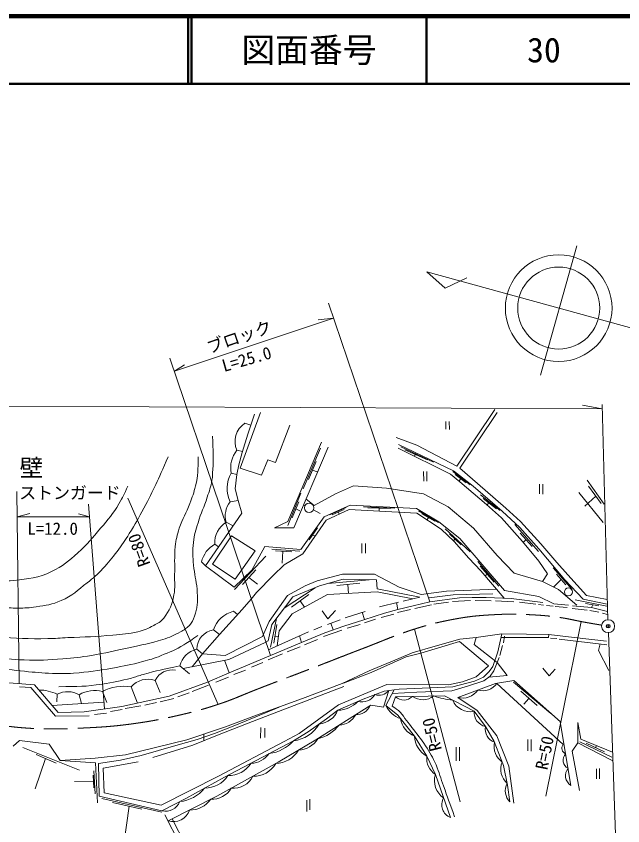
# Model space of a CAD drawing. Units: millimetres, scale not verified. Extents: x 40000 to 680000, y 20000 to 380000.
# Drawn here: x 483317 to 573038, y 260185 to 380000 of the extents above; entities that cross this region are included whole.
import ezdxf
from ezdxf.enums import TextEntityAlignment as Align

# ---------------------------------------------------------------- set-up
doc = ezdxf.new("R2010")
doc.units = ezdxf.units.MM
doc.header["$LTSCALE"] = 1000
doc.header["$PDMODE"] = 32
doc.header["$PDSIZE"] = 500
doc.linetypes.add('CHAIN', pattern=[18.5, 12, -1.5, 3.5, -1.5])
for name, color, linetype, lineweight in [('M-BMK', 2, 'CHAIN', 13), ('M-TTL', 2, 'Continuous', 140), ('M-TTL-LINE', 7, 'Continuous', 50), ('M-TTL-TXT', 7, 'Continuous', 13), ('M-WORK', 1, 'Continuous', 13)]:
    doc.layers.add(name, color=color, linetype=linetype, lineweight=lineweight)
doc.layers.add('M-OTRS', color=6, linetype='Continuous')
doc.styles.add('ＭＳ ゴシック', font='')
doc.styles.get('ＭＳ ゴシック').set_extended_font_data('MS Gothic')

msp = doc.modelspace()

# ---------------------------------------------------------------- linework, layer by layer
at = {"layer": 'M-BMK'}
msp.add_open_spline([(473999, 275810), (475290, 275811), (475672, 275806), (476739, 275712), (477900, 275609), (478536, 275426), (479691, 275267), (481461, 275024), (482448, 274834), (484230, 274696), (485536, 274594), (486269, 274560), (487579, 274537), (489445, 274505), (490492, 274527), (492356, 274616), (495596, 274771), (497420, 274849), (500633, 275295), (503293, 275664), (504776, 275948), (507394, 276549), (509676, 277073), (510947, 277419), (513171, 278152), (515609, 278955), (516902, 279608), (519297, 280532), (522589, 281802), (524441, 282492), (527733, 283762), (530450, 284811), (531964, 285418), (534684, 286460), (537628, 287588), (539234, 288347), (542239, 289301), (544324, 289963), (545519, 290264), (547667, 290682), (549990, 291135), (551319, 291278), (553682, 291412), (555984, 291542), (557283, 291535), (559586, 291412), (561290, 291321), (562247, 291242), (563935, 290984), (565248, 290782), (565967, 290574), (567275, 290338), (568308, 290152), (568639, 290095), (569924, 289882)], degree=3, knots=[0, 0, 0, 0, 1, 1, 1, 2, 2, 2, 3, 3, 3, 4, 4, 4, 5, 5, 5, 6, 6, 6, 7, 7, 7, 8, 8, 8, 9, 9, 9, 10, 10, 10, 11, 11, 11, 12, 12, 12, 13, 13, 13, 14, 14, 14, 15, 15, 15, 16, 16, 16, 17, 17, 17, 18, 18, 18, 18], dxfattribs=at)
at = {"layer": 'M-OTRS'}
msp.add_point((570871, 289732), dxfattribs=at)
at = {"layer": 'M-TTL'}
msp.add_line((680000, 380000), (40000, 380000), dxfattribs=at)
at = {"layer": 'M-TTL-LINE'}
for p, q in [((508747, 380000), (508747, 370000)), ((509247, 380000), (509247, 370000)), ((543997, 380000), (543997, 370000)), ((40000, 370000), (680000, 370000))]:
    msp.add_line(p, q, dxfattribs=at)
at = {"layer": 'M-WORK'}
for p, q in [((566224, 346002), (560868, 326862)), ((544475, 293340), (529495, 337543)), ((530256, 335297), (506713, 327450)), ((530256, 335297), (527980, 335065)), ((520926, 285393), (506052, 329405)), ((506713, 327450), (508225, 328427)), ((411828, 322627), (569985, 321883)), ((569985, 321883), (567077, 322431)), ((569967, 322554), (570801, 290689)), ((546883, 320007), (546876, 318906)), ((547362, 320021), (547405, 318843)), ((517122, 319749), (518032, 319498)), ((515963, 315765), (516787, 315591)), ((528345, 316063), (525742, 310047)), ((540190, 316289), (545052, 313993)), ((540802, 315845), (544160, 314336)), ((542334, 315156), (542219, 314861)), ((527678, 314079), (526552, 311412)), ((527152, 312832), (527812, 312570)), ((515106, 312385), (515958, 312160)), ((543581, 312640), (543595, 311209)), ((544047, 312626), (544061, 311180)), ((547915, 312629), (550440, 310668)), ((548267, 312199), (549876, 310937)), ((549084, 311558), (548806, 311189)), ((560702, 310737), (560709, 309319)), ((561217, 310751), (561217, 309283)), ((567748, 311358), (570266, 307779)), ((567981, 310446), (569838, 307874)), ((483780, 281234), (483400, 309651)), ((525411, 309406), (523514, 304629)), ((551995, 309170), (554894, 306842)), ((566526, 309487), (570148, 305059)), ((499851, 308663), (513171, 278152)), ((514956, 308110), (516146, 308344)), ((525141, 308128), (524125, 305769)), ((552386, 308641), (554344, 307086)), ((553234, 307968), (552963, 307683)), ((569053, 308961), (567433, 307470)), ((494006, 307776), (496398, 277476)), ((524687, 307073), (525289, 306806)), ((526025, 307585), (525812, 307663)), ((527280, 306930), (528266, 306395)), ((529705, 306188), (532103, 307274)), ((530055, 306192), (531825, 306996)), ((534677, 307384), (539333, 307216)), ((535324, 307262), (538690, 307124)), ((537006, 307193), (536993, 306760)), ((542842, 306777), (545763, 305063)), ((483450, 305915), (485309, 306391)), ((483450, 305915), (494152, 305931)), ((494152, 305931), (492522, 306343)), ((530971, 306608), (531086, 306323)), ((543308, 306360), (545212, 305246)), ((544297, 305782), (544065, 305479)), ((514378, 305105), (515412, 304601)), ((557060, 304764), (560563, 300775)), ((526631, 302490), (527869, 304287)), ((527156, 303252), (527526, 303041)), ((546780, 304153), (550462, 300746)), ((547394, 303381), (549108, 301783)), ((557864, 303484), (559610, 301537)), ((534431, 301979), (534438, 300540)), ((534975, 301965), (535003, 300526)), ((548209, 302622), (547983, 302370)), ((558720, 302530), (558301, 302132)), ((512702, 301867), (513253, 301463)), ((521111, 301137), (525269, 300851)), ((521682, 300898), (524110, 300724)), ((522756, 300821), (522634, 299057)), ((515626, 295175), (520261, 300074)), ((510713, 299236), (511337, 298679)), ((551593, 299313), (554684, 295640)), ((551965, 298614), (553997, 296233)), ((562721, 298372), (565525, 295152)), ((516780, 295873), (518748, 298074)), ((552986, 297417), (552690, 297163)), ((563218, 297427), (564626, 295829)), ((517743, 296950), (519002, 295926)), ((529423, 296046), (535534, 296594)), ((530729, 295761), (534136, 296089)), ((563900, 296653), (562774, 295523)), ((522941, 292371), (527518, 295426)), ((532352, 295917), (532484, 294576)), ((524047, 292560), (526602, 294417)), ((540561, 293430), (543014, 294021)), ((525317, 293483), (525961, 292561)), ((537069, 292573), (539873, 293293)), ((539551, 293210), (539777, 292208)), ((542262, 292350), (544731, 292900)), ((545070, 293006), (547271, 293274)), ((547863, 293380), (550501, 293542)), ((551219, 293533), (553561, 293477)), ((554217, 293491), (556940, 293321)), ((557781, 293286), (560158, 292997)), ((560581, 292919), (561294, 292835)), ((561766, 292785), (562733, 292665)), ((563029, 292623), (564799, 292482)), ((565547, 292362), (567755, 292094)), ((567518, 293101), (569517, 292752)), ((568623, 292908), (568428, 292470)), ((515477, 291929), (516057, 291454)), ((531975, 290939), (534916, 291912)), ((534510, 291778), (534847, 290713)), ((537296, 291020), (539163, 291523)), ((539699, 291767), (541632, 292176)), ((568178, 292038), (569511, 291798)), ((570019, 291664), (570788, 291452)), ((520952, 286624), (521806, 290884)), ((521412, 287227), (521857, 289973)), ((529350, 289965), (531234, 290664)), ((529860, 290154), (530175, 289179)), ((532288, 289450), (534192, 289990)), ((534827, 290228), (536462, 290783)), ((561676, 264578), (566876, 290416)), ((512479, 289178), (513369, 288475)), ((520629, 286228), (526565, 288910)), ((527340, 289193), (528504, 289658)), ((528791, 288191), (531500, 289133)), ((548970, 263727), (542239, 289301)), ((570925, 288775), (572233, 251738)), ((521576, 288239), (522092, 288187)), ((525209, 288297), (525502, 287308)), ((525952, 286961), (527881, 287778)), ((555378, 287285), (555547, 288258)), ((562350, 287978), (563274, 287894)), ((563613, 287830), (570691, 286987)), ((523391, 285951), (525306, 286691)), ((554870, 285380), (555261, 286862)), ((510014, 286322), (510893, 285618)), ((520608, 284734), (522724, 285623)), ((514144, 284685), (514800, 282806)), ((518111, 283665), (519814, 284332)), ((507523, 283862), (508941, 282666)), ((515508, 282554), (517233, 283242)), ((503879, 281705), (504619, 279903)), ((512863, 281465), (514714, 282205)), ((500324, 280753), (501269, 278359)), ((509350, 280068), (511762, 280978)), ((564218, 272204), (554431, 281263)), ((556877, 281421), (562418, 276801)), ((489376, 279656), (489343, 278517)), ((492642, 279578), (492968, 278263)), ((496070, 280038), (496719, 278424)), ((507223, 279296), (508895, 279867)), ((538935, 277915), (539427, 279272)), ((539427, 279272), (546645, 279442)), ((546645, 279442), (551044, 277127)), ((557941, 280088), (560385, 277977)), ((488609, 277988), (496264, 278498)), ((502335, 278047), (504081, 278438)), ((504599, 278534), (506610, 279031)), ((559150, 279044), (558385, 278184)), ((494908, 276663), (496686, 276869)), ((497269, 277077), (498994, 277384)), ((499436, 277529), (501742, 277941)), ((551044, 277127), (552726, 274863)), ((565359, 266172), (563793, 275578)), ((519497, 274743), (519465, 273156)), ((520084, 274648), (520084, 273267)), ((552726, 274863), (554017, 272662)), ((511090, 272783), (511093, 273778)), ((558970, 272959), (558970, 271273)), ((559499, 272959), (559506, 271217)), ((571466, 269840), (566372, 272459)), ((571419, 270340), (566705, 272601)), ((570329, 271125), (567610, 272395)), ((568996, 271748), (569147, 272080)), ((484295, 271781), (492659, 268400)), ((548391, 271804), (548412, 269815)), ((548888, 271847), (548888, 269815)), ((487631, 270133), (486120, 265655)), ((486247, 270733), (489247, 269432)), ((569156, 268637), (569156, 267145)), ((569590, 268658), (569590, 267135)), ((494723, 267669), (494787, 265828)), ((494818, 268314), (494998, 264939)), ((494754, 266771), (491940, 266748)), ((495982, 264248), (504838, 262185)), ((497538, 263635), (501918, 262640)), ((526294, 263995), (526294, 262313)), ((526739, 264107), (526739, 262535)), ((500018, 263072), (499085, 256197)), ((510578, 251539), (505316, 261821)), ((511346, 251689), (506383, 261214))]:
    msp.add_line(p, q, dxfattribs=at)
for points in [[(575465, 333543), (544072, 342177), (546754, 339765), (549976, 341288)], [(519456, 321332), (516432, 313118), (519575, 312071), (520551, 314356), (521670, 313952), (523812, 319499)], [(539515, 317653), (542583, 316500), (548477, 313400), (554118, 321805)], [(554437, 321374), (548920, 313097), (552681, 309867), (555753, 307201), (557885, 305241), (560905, 301914), (563299, 299174), (564891, 297344), (567647, 294261), (570723, 293682)], [(518565, 321088), (517573, 318128), (516732, 315414), (516260, 313589), (515958, 312160), (515688, 310033), (516146, 308344), (516693, 306463), (511337, 298679), (515566, 295502), (518185, 298004), (520090, 301496), (525407, 301051), (528886, 305928), (532695, 307642), (542504, 307134), (545809, 305174), (548927, 302698), (555546, 295032), (560617, 294104), (562831, 293056), (565021, 292818)], [(521498, 304258), (523473, 305234), (528449, 316971)], [(570741, 292984), (567197, 293716), (564455, 296573), (560614, 301159), (557789, 304350), (555210, 306749), (550893, 310441), (547981, 312700), (539844, 316636)], [(529473, 316233), (524378, 304305), (521574, 304296)], [(526181, 308526), (527365, 307610), (530539, 309324), (533205, 310488), (538075, 310142), (543556, 309295), (547196, 307412), (550979, 304248), (554439, 300201), (556947, 297566), (561185, 296329), (561903, 297455), (560597, 299364), (558201, 302252), (555074, 305756), (552884, 307756), (548956, 311065), (547575, 312208), (539790, 316064)], [(509337, 283732), (510893, 285618), (513369, 288475), (516719, 292188), (518052, 293712), (518874, 294709), (521349, 297241), (522947, 298813), (525698, 300421), (529177, 305407), (532589, 306978), (537065, 306756), (542588, 306470), (546159, 304074), (548079, 302280), (550269, 299805), (552044, 297917), (555504, 293878)], [(510893, 285618), (514240, 285405), (519763, 288190), (520742, 290406), (523440, 294263), (526075, 295675), (527853, 296437), (531598, 297405), (536296, 297405), (539978, 295516), (543232, 294405), (546946, 294913), (554370, 295203)], [(520130, 287300), (520588, 287545), (521111, 289973), (524254, 294092), (528158, 295687), (531682, 296687), (536610, 296568), (536729, 295235), (543014, 294021)], [(561185, 296329), (563534, 295138), (566225, 292829)], [(521934, 286818), (522193, 289058), (524121, 291558), (529358, 294414), (536715, 294795), (541976, 293771)], [(477132, 281740), (486006, 281065), (489501, 276933), (493390, 277029), (498944, 277854), (505960, 279378), (511610, 281441), (514800, 282806), (520926, 285393), (525502, 287308), (528948, 288753), (531799, 289742), (534720, 290673), (537799, 291636), (539777, 292208), (542031, 292726), (544475, 293340), (548887, 293922), (550781, 293975), (552834, 293985), (556527, 293837), (561232, 293213)], [(544416, 293906), (547950, 294382), (553832, 294520)], [(565994, 293625), (566232, 293577), (570692, 292688)], [(565613, 292752), (568428, 292470), (570776, 291919)], [(528570, 291989), (529427, 290798), (530554, 292036)], [(482883, 271960), (483793, 272796), (488184, 272245), (489803, 269844), (495019, 270203), (499463, 270679), (508552, 272929), (514250, 274834), (518837, 276548), (525677, 279008), (531549, 281230), (535501, 283118), (539913, 284944), (541866, 285785), (545294, 286769), (548928, 287784), (551372, 288038), (555150, 288578), (558816, 288562), (562117, 288499), (565863, 288038), (570640, 287499)], [(495467, 269386), (495595, 264548), (504864, 262390), (508388, 264247), (514143, 267368), (524330, 272783), (526478, 274116), (529218, 275999), (530911, 277290), (534615, 278930), (537736, 280126), (539947, 280401), (547904, 280761), (551115, 281602), (552448, 282205), (553274, 283014), (553829, 283760), (554575, 285951), (555150, 288578)], [(553211, 282180), (555946, 282431), (554466, 284375), (551042, 287026), (551372, 288038)], [(555033, 288045), (562049, 288045), (562117, 288499)], [(501363, 269676), (496189, 268708), (496316, 265042), (504760, 263217), (513259, 267550), (522972, 272668), (525162, 273858), (530971, 278096), (538113, 281119), (547278, 281048), (549349, 281500), (551373, 282214), (553159, 283881), (548897, 287476), (543184, 285738), (541009, 285167), (535839, 282858), (531728, 281315)], [(507994, 283465), (514766, 284808), (520130, 287300)], [(569686, 287107), (569445, 286130), (570985, 283162)], [(538923, 279758), (542575, 279984), (547738, 280154), (550235, 280905), (552478, 281656), (553409, 282323), (553939, 283095), (554753, 285074)], [(561198, 283502), (562166, 282360), (563023, 283375)], [(556941, 263538), (556179, 268990), (554417, 273482), (551513, 277259), (548624, 279195), (554211, 281227), (556941, 281671), (563813, 275561)], [(483792, 280743), (485495, 280672), (489124, 276387), (494109, 276455)], [(531788, 280792), (522776, 277364), (518271, 275600), (513340, 273711), (509452, 272108), (503548, 270283)], [(505783, 260908), (513014, 264595), (522060, 269595), (527631, 272904), (535757, 278038), (537645, 277737), (538429, 280212)], [(539211, 280309), (538011, 278006), (539788, 276546), (542232, 273467), (544042, 270483), (545327, 267801), (547533, 261405)], [(495467, 269386), (498762, 269919), (501778, 270586), (506931, 272046), (510073, 272934), (512665, 273844), (515914, 275135), (522215, 277763)], [(566657, 265412), (565562, 271221), (566372, 272459), (566372, 275458), (566824, 273030), (571538, 271102)], [(554017, 272662), (555403, 269096), (555974, 266192), (556338, 263718)], [(489803, 269844), (495047, 269513), (495352, 263562)]]:
    msp.add_lwpolyline(points, dxfattribs=at)
msp.add_lwpolyline([(515162, 303114), (512356, 298900), (515689, 296662), (518641, 300900)], close=True, dxfattribs=at)
for centre, radius in [((563554, 336797), 7889), ((563554, 336809), 6066), ((526644, 307241), 708), ((565002, 294792), 589), ((570871, 289732), 959)]:
    msp.add_circle(centre, radius, dxfattribs=at)
for centre, radius, start, end in [((518909, 317069), 3221, 123.69731, 203.86995), ((519243, 313135), 4204, 141.26919, 190.27889), ((519111, 310104), 4609, 150.34367, 205.6397), ((517553, 306052), 3313, 141.60086, 196.60814), ((516212, 302104), 3517, 121.43042, 183.85285), ((514748, 298253), 4153, 119.51429, 166.30481), ((516441, 287870), 4172, 103.35486, 161.72705), ((513001, 286236), 2988, 100.05942, 178.35463), ((510808, 283027), 3389, 103.54813, 165.73753), ((506353, 280526), 2740, 78.60275, 154.52735), ((502815, 278562), 3318, 71.30501, 138.68515), ((499217, 274319), 6528, 80.24346, 118.81984), ((552341, 282724), 2550, 253.33185, 325.04136), ((486767, 274380), 5886, 63.68812, 90.81837), ((490937, 276567), 3461, 60.47456, 116.80347), ((494885, 275873), 4331, 74.11298, 121.18055), ((534443, 280755), 2242, 254.68196, 329.04003), ((536966, 281365), 1863, 251.22204, 321.76827), ((540640, 280574), 1780, 227.03009, 315.66569), ((543447, 281468), 2630, 234.33469, 308.36109), ((549214, 291471), 12754, 251.0856, 264.05817), ((549373, 281784), 2695, 253.86979, 326.09642), ((530870, 281352), 4062, 270.57492, 317.19808), ((533605, 278867), 2239, 268.02292, 336.54941), ((541174, 279339), 3433, 202.83696, 253.15493), ((550438, 279798), 2739, 201.7044, 282.76984), ((527698, 278737), 3524, 276.70235, 335.75955), ((553227, 276991), 2187, 176.45066, 256.77335), ((530965, 277973), 2894, 272.22059, 332.35175), ((543396, 276498), 3247, 187.88236, 249.00375), ((523863, 277639), 4878, 275.49356, 330.50786), ((526727, 278459), 5507, 282.40307, 322.16926), ((554841, 274534), 2141, 171.17545, 248.71936), ((545806, 273594), 3576, 182.02895, 240.43487), ((520006, 276595), 5764, 277.38587, 318.59991), ((524980, 274759), 3377, 271.55698, 330.17962), ((556889, 271951), 2885, 168.23162, 234.25299), ((564903, 271653), 879, 141.17415, 248.69611), ((517979, 272830), 3387, 271.17086, 324.81492), ((521588, 273458), 4055, 271.83016, 329.23298), ((565576, 269898), 1364, 136.69718, 242.2046), ((546940, 270224), 2910, 174.87687, 236.339), ((557807, 268540), 2814, 157.66287, 228.01599), ((514770, 271476), 3856, 267.78011, 328.20567), ((518476, 271273), 3741, 267.81377, 330.03908), ((566270, 267619), 1710, 141.11304, 237.78874), ((511233, 269788), 4021, 269.39083, 327.417), ((515464, 268929), 3190, 263.75045, 334.1024), ((548237, 266851), 3061, 161.91062, 236.14935), ((557987, 265365), 2330, 152.29296, 224.94386), ((507062, 269013), 5251, 274.8024, 321.81289), ((512318, 267341), 3216, 266.22741, 330.48964), ((505372, 264625), 2292, 257.20276, 338.37813), ((509027, 266265), 3745, 268.74171, 325.29633), ((548293, 263292), 2034, 149.99723, 248.06274), ((506544, 263323), 2532, 252.52077, 341.51728)]:
    msp.add_arc(centre, radius, start, end, dxfattribs=at)
for points, knots in [([(433980, 286409), (435369, 286744), (435792, 286855), (436918, 287253), (438208, 287709), (438845, 288179), (440124, 288666), (441738, 289280), (442652, 289620), (444330, 290031), (445848, 290402), (446728, 290492), (448281, 290666), (449701, 290824), (450504, 290888), (451932, 290872), (453949, 290849), (455087, 290791), (457082, 290491), (459576, 290116), (460929, 289661), (463367, 289015), (464823, 288629), (465600, 288279), (467057, 287896), (468721, 287458), (469674, 287296), (471342, 286872), (472558, 286563), (473208, 286265), (474437, 286015), (476482, 285599), (477651, 285483), (479722, 285230), (481578, 285002), (482614, 284784), (484483, 284730), (486724, 284664), (487986, 284717), (490221, 284896), (491873, 285029), (492800, 285123), (494435, 285396), (496616, 285762), (497822, 286057), (499982, 286539), (501943, 286977), (503067, 287142), (504981, 287753), (506044, 288093), (506619, 288363), (507600, 288896), (508162, 289201), (508494, 289382), (508933, 289848), (509349, 290291), (509472, 290639), (509695, 291205), (509945, 291843), (509990, 292239), (510076, 292919), (510186, 293802), (510122, 294309), (510060, 295197), (509961, 296602), (509666, 297363), (509552, 298768), (509445, 300078), (509382, 300825), (509520, 302132), (509642, 303287), (509896, 303906), (510218, 305021), (510655, 306535), (511093, 307320), (511573, 308821), (511881, 309785), (512104, 310319), (512271, 311318), (512373, 311931), (512359, 312284), (512398, 312905), (512518, 314829), (512438, 315503), (512345, 317841)], [0, 0, 0, 0, 1, 1, 1, 2, 2, 2, 3, 3, 3, 4, 4, 4, 5, 5, 5, 6, 6, 6, 7, 7, 7, 8, 8, 8, 9, 9, 9, 10, 10, 10, 11, 11, 11, 12, 12, 12, 13, 13, 13, 14, 14, 14, 15, 15, 15, 16, 16, 16, 17, 17, 17, 18, 18, 18, 19, 19, 19, 20, 20, 20, 21, 21, 21, 22, 22, 22, 23, 23, 23, 24, 24, 24, 25, 25, 25, 26, 26, 26, 27, 27, 27, 28, 28, 28, 28]), ([(425455, 290876), (427243, 291259), (427765, 291382), (429216, 291816), (430911, 292324), (431821, 292731), (433470, 293372), (434916, 293934), (435693, 294335), (437152, 294864), (439370, 295668), (440643, 296043), (442929, 296625), (444432, 297008), (445299, 297126), (446833, 297355), (448591, 297618), (449580, 297815), (451356, 297847), (453622, 297888), (454895, 297790), (457149, 297562), (460327, 297241), (462097, 296923), (465228, 296292), (467372, 295860), (468555, 295529), (470672, 294975), (471868, 294661), (472526, 294443), (473719, 294118), (475297, 293688), (476163, 293368), (477766, 293038), (479012, 292782), (479723, 292698), (480988, 292562), (481994, 292455), (482562, 292401), (483575, 292404), (484631, 292406), (485228, 292436), (486273, 292594), (487745, 292817), (488614, 292902), (489971, 293515), (491621, 294260), (492380, 295004), (493796, 296133), (494757, 296900), (495286, 297350), (496129, 298244), (497013, 299183), (497468, 299750), (498240, 300784), (498989, 301788), (499378, 302375), (500049, 303434), (500954, 304862), (501386, 305709), (502192, 307195), (503757, 310083), (504166, 311135), (505794, 314794)], [0, 0, 0, 0, 1, 1, 1, 2, 2, 2, 3, 3, 3, 4, 4, 4, 5, 5, 5, 6, 6, 6, 7, 7, 7, 8, 8, 8, 9, 9, 9, 10, 10, 10, 11, 11, 11, 12, 12, 12, 13, 13, 13, 14, 14, 14, 15, 15, 15, 16, 16, 16, 17, 17, 17, 18, 18, 18, 19, 19, 19, 20, 20, 20, 21, 21, 21, 21]), ([(441450, 292813), (445155, 293332), (446327, 293528), (449473, 293527), (452167, 293526), (453683, 293410), (456353, 293051), (458516, 292761), (459699, 292414), (461828, 291932), (464574, 291310), (466074, 290809), (468804, 290123), (470578, 289677), (471550, 289322), (473351, 289004), (476100, 288519), (477662, 288352), (480445, 288147), (483396, 287930), (485057, 287838), (488016, 287885), (489170, 287903), (489815, 287965), (490968, 288028), (493572, 288170), (495039, 288149), (497634, 288409), (499072, 288553), (499891, 288586), (501300, 288909), (502264, 289129), (502793, 289354), (503657, 289837), (504278, 290185), (504711, 290334), (505133, 290909), (506005, 292096), (506408, 292908), (506656, 294360), (506851, 295498), (506721, 296159), (506752, 297313), (506795, 298949), (506685, 299873), (506847, 301502), (506954, 302582), (507134, 303176), (507442, 304216), (507886, 305719), (508480, 306433), (509013, 307906), (509372, 308899), (509596, 309452), (509846, 310478), (510249, 312128), (510196, 312829), (510227, 314810)], [0, 0, 0, 0, 1, 1, 1, 2, 2, 2, 3, 3, 3, 4, 4, 4, 5, 5, 5, 6, 6, 6, 7, 7, 7, 8, 8, 8, 9, 9, 9, 10, 10, 10, 11, 11, 11, 12, 12, 12, 13, 13, 13, 14, 14, 14, 15, 15, 15, 16, 16, 16, 17, 17, 17, 18, 18, 18, 19, 19, 19, 19]), ([(396380, 304766), (398308, 302952), (399032, 302374), (400925, 301104), (403661, 299268), (405481, 298688), (408567, 297533), (411134, 296572), (412604, 296009), (415316, 295605), (417137, 295333), (418194, 295427), (420030, 295569), (421979, 295719), (423071, 295923), (424961, 296422), (428602, 297384), (430496, 298403), (434099, 299497), (436100, 300104), (437227, 300444), (439277, 300854), (441072, 301213), (442095, 301352), (443920, 301497), (447354, 301769), (449297, 301625), (452740, 301497), (455150, 301407), (456492, 301183), (458882, 300854), (462557, 300348), (464579, 299825), (468202, 299033), (470156, 298606), (471207, 298182), (473166, 297783), (475442, 297319), (476714, 297003), (479022, 296747), (480564, 296577), (481444, 296326), (482986, 296497), (485209, 296744), (486543, 296846), (488557, 297819), (490241, 298631), (491056, 299358), (492449, 300604), (493884, 301887), (494564, 302740), (495806, 304211), (496951, 305566), (497639, 306313), (498520, 307853), (499084, 308839), (499283, 309225), (499806, 310460)], [0, 0, 0, 0, 1, 1, 1, 2, 2, 2, 3, 3, 3, 4, 4, 4, 5, 5, 5, 6, 6, 6, 7, 7, 7, 8, 8, 8, 9, 9, 9, 10, 10, 10, 11, 11, 11, 12, 12, 12, 13, 13, 13, 14, 14, 14, 15, 15, 15, 16, 16, 16, 17, 17, 17, 18, 18, 18, 19, 19, 19, 19]), ([(435485, 285637), (436775, 286167), (437142, 286305), (438222, 286683), (439772, 287226), (440660, 287479), (442254, 287874), (444189, 288353), (445274, 288660), (447253, 288905), (448964, 289117), (449942, 289086), (451665, 289032), (453502, 288975), (454533, 288865), (456347, 288572), (458106, 288288), (459061, 287968), (460791, 287540), (462646, 287082), (463659, 286720), (465521, 286286), (466986, 285945), (467833, 285869), (469298, 285525), (470690, 285197), (471437, 284879), (472837, 284588), (474250, 284295), (475058, 284214), (476487, 284017), (477793, 283837), (478528, 283761), (479836, 283604), (481683, 283382), (482714, 283225), (484566, 283049), (486169, 282897), (487067, 282790), (488676, 282747), (489897, 282715), (490586, 282682), (491803, 282779), (494059, 282958), (495319, 283139), (497548, 283525), (499298, 283828), (500278, 284017), (501992, 284477), (503081, 284770), (503698, 284932), (504738, 285366), (506094, 285932), (506875, 286227), (508134, 286985), (508961, 287482), (509260, 287678), (510182, 288366)], [0, 0, 0, 0, 1, 1, 1, 2, 2, 2, 3, 3, 3, 4, 4, 4, 5, 5, 5, 6, 6, 6, 7, 7, 7, 8, 8, 8, 9, 9, 9, 10, 10, 10, 11, 11, 11, 12, 12, 12, 13, 13, 13, 14, 14, 14, 15, 15, 15, 16, 16, 16, 17, 17, 17, 18, 18, 18, 19, 19, 19, 19]), ([(489605, 280767), (492599, 280805), (493537, 280767), (496017, 281148), (497731, 281411), (498687, 281615), (500365, 282053), (501048, 282231), (501417, 282380), (502095, 282576), (504188, 283183), (504916, 283298), (507523, 283862)], [0, 0, 0, 0, 1, 1, 1, 2, 2, 2, 3, 3, 3, 4, 4, 4, 4]), ([(548164, 261528), (547361, 263740), (547157, 264297), (546522, 266076), (546085, 267296), (545932, 268015), (545411, 269202), (544902, 270361), (544555, 270989), (543855, 272043), (543126, 273144), (542640, 273706), (541840, 274757), (541540, 275151), (541365, 275365), (541062, 275757), (540694, 276233), (540549, 276552), (540126, 276979), (539709, 277399), (539506, 277536), (538935, 277915)], [0, 0, 0, 0, 1, 1, 1, 2, 2, 2, 3, 3, 3, 4, 4, 4, 5, 5, 5, 6, 6, 6, 7, 7, 7, 7])]:
    msp.add_open_spline(points, degree=3, knots=knots, dxfattribs=at)

# ---------------------------------------------------------------- texts
at = {"layer": 'M-TTL-TXT', "style": 'ＭＳ ゴシック'}
for s, p in [('図面番号', (526622, 375000)), ('30', (561372, 375000))]:
    msp.add_text(s, height=3666, dxfattribs=at).set_placement(p, align=Align.MIDDLE_CENTER)
at = {"layer": 'M-WORK', "style": 'ＭＳ ゴシック'}
for s, rotation, p in [('ブロック', 19.018, (512042, 329520)), ('L=25.0', 16.024, (514209, 326810)), ('R=80', 109.867, (503693, 299130)), ('R=50', 104.048, (546824, 271631)), ('R=50', 78.622, (562415, 268248))]:
    msp.add_text(s, height=1833, rotation=rotation, dxfattribs=at).set_placement(p, align=Align.BOTTOM_LEFT)
for s, height, p in [('壁', 2566, (483816, 311102)), ('ストンガード', 1833, (483769, 307996)), ('L=12.0', 1833, (484965, 302699))]:
    msp.add_text(s, height=height, dxfattribs=at).set_placement(p, align=Align.BOTTOM_LEFT)

doc.saveas('drawing.dxf')
